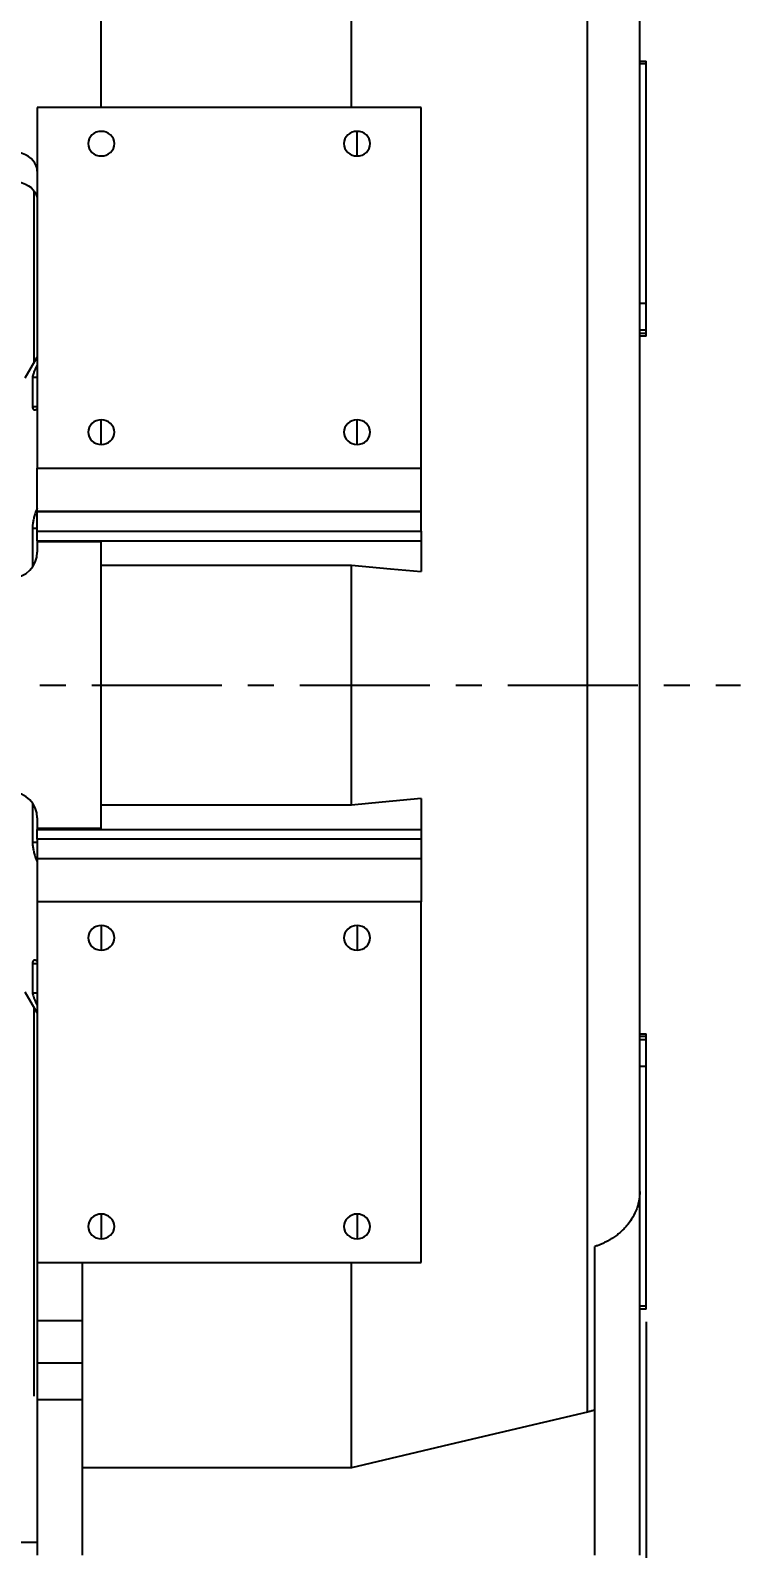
# Model space of a CAD drawing. Header units: millimetres. Extents: x -13 to 15102, y -1400 to 6249.
# Drawn here: x 11430 to 11985, y 1064 to 2251 of the extents above; entities that cross this region are included whole.
import ezdxf

# ---------------------------------------------------------------- set-up
doc = ezdxf.new("R2010")
doc.units = ezdxf.units.MM
doc.header["$LTSCALE"] = 2
doc.linetypes.add('CENTER', pattern=[10.16, 6.35, -1.27, 1.27, -1.27])
doc.linetypes.add('CENTER8', pattern=[6.35, 3.96875, -0.79375, 0.79375, -0.79375])
doc.layers.add('1轮廓实线层', color=7, linetype='Continuous')
doc.layers.add('3中心线层', color=1, linetype='CENTER8')
doc.styles.get("Standard").update_dxf_attribs({"font": 'isocp.shx', "height": 34, "bigfont": 'whgtxt.shx'})
doc.dimstyles.new('ISO-25', dxfattribs={"dimtxt": 34, "dimasz": 35, "dimexe": 10, "dimexo": 10, "dimgap": 10, "dimtad": 1, "dimdec": 4, "dimtxsty": 'Standard', "dimcen": 2.5, "dimclrd": 3, "dimclre": 3, "dimclrt": 2, "dimadec": 1, "dimazin": 2, "dimtfac": 1, "dimtdec": 4, "dimtmove": 0, "dimatfit": 3, "dimfxl": 1, "dimarcsym": 0})

# ---------------------------------------------------------------- blocks, each defined once
blk = doc.blocks.new('*D4851')
at = {"color": 3, "lineweight": -2}
for p, q in [((11911, 1241.3), (11911, 443.4)), ((10840, 929.1), (10840, 443.4)), ((10875, 453.4), (11876, 453.4))]:
    blk.add_line(p, q, dxfattribs=at)
at = {"color": 3}
for points in [[(10875, 459.2), (10875, 447.5), (10840, 453.4)], [(11876, 447.5), (11876, 459.2), (11911, 453.4)]]:
    blk.add_solid(points, dxfattribs=at)
at = {"layer": 'Defpoints', "color": 0}
for p in [(11911, 1251.3), (10840, 939.1), (11911, 453.4)]:
    blk.add_point(p, dxfattribs=at)
at = {"color": 2, "insert": (11375.5, 480.4), "char_height": 34, "attachment_point": 5}
blk.add_mtext('1071', dxfattribs=at)
blk = doc.blocks.new('*D4857')
at = {"color": 3, "lineweight": -2}
for p, q in [((11392.5, 1337.5), (11392.5, 671)), ((11660, 912.3), (11660, 671)), ((11427.5, 681), (11625, 681))]:
    blk.add_line(p, q, dxfattribs=at)
at = {"color": 3}
for points in [[(11427.5, 686.8), (11427.5, 675.1), (11392.5, 681)], [(11625, 675.1), (11625, 686.8), (11660, 681)]]:
    blk.add_solid(points, dxfattribs=at)
at = {"layer": 'Defpoints', "color": 0}
for p in [(11392.5, 1347.5), (11660, 922.3), (11660, 681)]:
    blk.add_point(p, dxfattribs=at)
at = {"color": 2, "insert": (11526.2, 710.5), "char_height": 34, "attachment_point": 5}
blk.add_mtext('267,5', dxfattribs=at)

msp = doc.modelspace()

# ---------------------------------------------------------------- linework, layer by layer
at = {"layer": '1轮廓实线层'}
for p, q in [((11680.56218, 2190.39019), (11680.56218, 2441.55302)), ((11865.17171, 1739.05303), (11865.17171, 2392.18607)), ((11905.96325, 1739.05303), (11905.96325, 2339.05306)), ((11484.96325, 2190.39019), (11484.96325, 2335.63431)), ((11905.96325, 2226.76461), (11910.96325, 2226.76461)), ((11910.96325, 2224.54741), (11905.96325, 2224.54741)), ((11910.96325, 2224.54741), (11910.96325, 2226.76461)), ((11910.96325, 2037.14224), (11910.96325, 2224.54741)), ((11734.96325, 2190.39019), (11434.96327, 2190.39019)), ((11434.96327, 2190.39019), (11434.96327, 1908.48242)), ((11734.96325, 1908.48242), (11734.96325, 2190.39019)), ((11684.96325, 2152.56759), (11684.96325, 2171.83127)), ((11432.46324, 1991.05631), (11432.46324, 2125.2382)), ((11910.96325, 2037.14224), (11905.96325, 2037.14224)), ((11910.96325, 2016.30332), (11910.96325, 2037.14224)), ((11910.96325, 2016.30332), (11905.96325, 2016.30332)), ((11910.96325, 2013.8024), (11905.96325, 2013.8024)), ((11910.96325, 2011.79277), (11905.96325, 2011.79277)), ((11910.96325, 2013.8024), (11910.96325, 2016.30332)), ((11910.96325, 2011.79277), (11910.96325, 2013.8024)), ((11425.53316, 1979.05303), (11434.96327, 1995.38641)), ((11431.22004, 1979.71675), (11431.22004, 1956.69368)), ((11431.22004, 1979.71675), (11434.96327, 1979.71675)), ((11431.22004, 1956.69368), (11434.96327, 1956.69368)), ((11484.96325, 1927.04134), (11484.96325, 1946.30504)), ((11684.96325, 1927.04134), (11684.96325, 1946.30504)), ((11434.96327, 1874.96445), (11434.96327, 1908.48242)), ((11434.96327, 1908.48242), (11734.96325, 1908.48242)), ((11734.96325, 1874.96445), (11734.96325, 1908.48242)), ((11434.96327, 1874.96445), (11434.96327, 1874.79343)), ((11434.96327, 1874.96445), (11734.96325, 1874.96445)), ((11434.96327, 1874.79343), (11734.96325, 1874.79343)), ((11434.96327, 1859.40253), (11434.96327, 1874.79343)), ((11734.96325, 1874.79343), (11734.96325, 1874.96445)), ((11734.96325, 1859.40253), (11734.96325, 1874.79343)), ((11431.22004, 1861.76227), (11431.22004, 1831.2544)), ((11431.22004, 1861.76227), (11434.96327, 1861.76227)), ((11434.96327, 1859.40253), (11734.96325, 1859.40253)), ((11434.96327, 1851.87808), (11434.96327, 1859.40253)), ((11434.96327, 1851.87808), (11734.96325, 1851.87808)), ((11434.96327, 1851.87808), (11434.96327, 1851.0843)), ((11734.96325, 1859.40253), (11734.96325, 1851.87808)), ((11734.96325, 1851.87808), (11734.96325, 1827.73162)), ((11484.96325, 1851.0843), (11434.96327, 1851.0843)), ((11434.96327, 1851.0843), (11434.96327, 1842.90415)), ((11484.96325, 1627.02177), (11484.96325, 1851.0843)), ((11484.96325, 1832.8272), (11680.56218, 1832.8272)), ((11680.56218, 1739.05303), (11680.56218, 1832.8272)), ((11680.56218, 1645.27886), (11680.56218, 1739.05303)), ((11865.17171, 1170.79355), (11865.17171, 1739.05303)), ((11905.96325, 1343.29488), (11905.96325, 1739.05303)), ((11734.96325, 1650.37444), (11734.96325, 1626.22798)), ((11431.22004, 1646.85166), (11431.22004, 1616.34379)), ((11680.56218, 1645.27886), (11484.96325, 1645.27886)), ((11434.96327, 1635.20191), (11434.96327, 1627.02177)), ((11484.96325, 1627.02177), (11434.96327, 1627.02177)), ((11434.96327, 1627.02177), (11434.96327, 1626.22798)), ((11434.96327, 1626.22798), (11734.96325, 1626.22798)), ((11434.96327, 1618.70354), (11434.96327, 1626.22798)), ((11734.96325, 1626.22798), (11734.96325, 1618.70354)), ((11431.22004, 1616.34379), (11434.96327, 1616.34379)), ((11734.96325, 1618.70354), (11434.96327, 1618.70354)), ((11434.96327, 1618.70354), (11434.96327, 1603.31263)), ((11734.96325, 1618.70354), (11734.96325, 1603.31263)), ((11734.96325, 1603.31263), (11434.96327, 1603.31263)), ((11434.96327, 1603.31263), (11434.96327, 1603.14161)), ((11734.96325, 1603.14161), (11434.96327, 1603.14161)), ((11434.96327, 1603.14161), (11434.96327, 1569.62364)), ((11734.96325, 1603.14161), (11734.96325, 1603.31263)), ((11734.96325, 1603.14161), (11734.96325, 1569.62364)), ((11734.96325, 1569.62364), (11434.96327, 1569.62364)), ((11434.96327, 1569.62364), (11434.96327, 1287.71587)), ((11734.96325, 1287.71587), (11734.96325, 1569.62364)), ((11484.96325, 1551.06472), (11484.96325, 1531.80102)), ((11684.96325, 1551.06472), (11684.96325, 1531.80102)), ((11431.22004, 1521.41238), (11431.22004, 1498.38931)), ((11431.22004, 1521.41238), (11434.96327, 1521.41238)), ((11434.96327, 1482.71965), (11425.53316, 1499.05304)), ((11431.22004, 1498.38931), (11434.96327, 1498.38931)), ((11432.46324, 1183.19668), (11432.46324, 1487.04975)), ((11905.96325, 1466.31329), (11910.96325, 1466.31329)), ((11910.96325, 1464.30366), (11905.96325, 1464.30366)), ((11910.96325, 1461.80274), (11905.96325, 1461.80274)), ((11910.96325, 1464.30366), (11910.96325, 1466.31329)), ((11910.96325, 1461.80274), (11910.96325, 1464.30366)), ((11910.96325, 1440.96383), (11910.96325, 1461.80274)), ((11910.96325, 1440.96383), (11905.96325, 1440.96383)), ((11910.96325, 1253.55866), (11910.96325, 1440.96383)), ((11905.96325, 1059.05302), (11905.96325, 1343.29488)), ((11484.96325, 1325.53848), (11484.96325, 1306.27479)), ((11684.96325, 1325.53848), (11684.96325, 1306.27479)), ((11870.96325, 1059.05302), (11870.96325, 1300.19214)), ((11434.96327, 1287.71587), (11734.96325, 1287.71587)), ((11434.96327, 1287.71587), (11434.96327, 1242.03136)), ((11469.96326, 1287.71587), (11469.96326, 1242.03136)), ((11680.56218, 1127.19061), (11680.56218, 1287.71587)), ((11910.96325, 1253.55866), (11905.96325, 1253.55866)), ((11910.96325, 1251.34145), (11905.96325, 1251.34145)), ((11910.96325, 1251.34145), (11910.96325, 1253.55866)), ((11469.96326, 1242.03136), (11434.96327, 1242.03136)), ((11434.96327, 1242.03136), (11434.96327, 1209.116)), ((11469.96326, 1242.03136), (11469.96326, 1209.116)), ((11469.96326, 1209.116), (11434.96327, 1209.116)), ((11434.96327, 1209.116), (11434.96327, 1180.43717)), ((11469.96326, 1209.116), (11469.96326, 1180.43717)), ((11469.96326, 1180.43717), (11434.96327, 1180.43717)), ((11434.96327, 1180.43717), (11434.96327, 1059.05302)), ((11469.96326, 1180.43717), (11469.96326, 1059.05302)), ((11680.56218, 1127.19061), (11469.96326, 1127.19061))]:
    msp.add_line(p, q, dxfattribs=at)
at = {"layer": '1轮廓实线层', "color": 0}
msp.add_line((11049.96325, 1069.05301), (11434.96327, 1069.05301), dxfattribs=at)
at = {"layer": '1轮廓实线层', "flags": 128}
for points in [[(11484.96325, 2171.83127), (11482.96357, 2171.6462), (11481.04076, 2171.0981), (11479.26865, 2170.20803), (11477.71541, 2169.01018), (11476.44068, 2167.55058), (11475.4935, 2165.88538), (11474.91021, 2164.07849), (11474.71325, 2162.19943), (11474.91021, 2160.32033), (11475.4935, 2158.51348), (11476.44068, 2156.84824), (11477.71541, 2155.38867), (11479.26865, 2154.19083), (11481.04076, 2153.30075), (11482.96357, 2152.75266), (11484.96325, 2152.56759)], [(11484.96325, 2152.56759), (11486.96293, 2152.75266), (11488.88577, 2153.30075), (11490.65785, 2154.19083), (11492.21108, 2155.38867), (11493.48582, 2156.84824), (11494.43303, 2158.51348), (11495.01629, 2160.32033), (11495.21325, 2162.19943), (11495.01629, 2164.07849), (11494.43303, 2165.88538), (11493.48582, 2167.55058), (11492.21108, 2169.01018), (11490.65785, 2170.20803), (11488.88577, 2171.0981), (11486.96293, 2171.6462), (11484.96325, 2171.83127)], [(11684.96325, 2171.83127), (11682.96358, 2171.6462), (11681.04075, 2171.0981), (11679.26865, 2170.20803), (11677.7154, 2169.01018), (11676.44068, 2167.55058), (11675.49349, 2165.88538), (11674.9102, 2164.07849), (11674.71325, 2162.19943), (11674.9102, 2160.32033), (11675.49349, 2158.51348), (11676.44068, 2156.84824), (11677.7154, 2155.38867), (11679.26865, 2154.19083), (11681.04075, 2153.30075), (11682.96358, 2152.75266), (11684.96325, 2152.56759)], [(11684.96325, 2152.56759), (11686.96293, 2152.75266), (11688.88576, 2153.30075), (11690.65785, 2154.19083), (11692.2111, 2155.38867), (11693.48582, 2156.84824), (11694.43301, 2158.51348), (11695.01631, 2160.32033), (11695.21325, 2162.19943), (11695.01631, 2164.07849), (11694.43301, 2165.88538), (11693.48582, 2167.55058), (11692.2111, 2169.01018), (11690.65785, 2170.20803), (11688.88576, 2171.0981), (11686.96293, 2171.6462), (11684.96325, 2171.83127)], [(11434.96327, 2140.68945), (11434.75969, 2142.84911), (11434.15312, 2144.96481), (11433.15591, 2146.99345), (11431.78834, 2148.89379), (11430.07825, 2150.6271), (11428.06045, 2152.1581), (11425.77608, 2153.45567), (11423.27155, 2154.49332), (11420.59789, 2155.24997), (11417.80956, 2155.71021), (11414.96326, 2155.86468)], [(11414.96326, 2133.06676), (11417.80956, 2132.9123), (11420.59789, 2132.45206), (11423.27155, 2131.69541), (11425.77608, 2130.65772), (11428.06045, 2129.36019), (11430.07825, 2127.82918), (11431.78834, 2126.09588), (11433.15591, 2124.19554), (11434.15312, 2122.16689), (11434.75969, 2120.0512), (11434.96327, 2117.89154)], [(11484.96325, 1946.30504), (11482.96357, 1946.11997), (11481.04076, 1945.57186), (11479.26865, 1944.68178), (11477.71541, 1943.48394), (11476.44068, 1942.02437), (11475.4935, 1940.35915), (11474.91021, 1938.55228), (11474.71325, 1936.6732), (11474.91021, 1934.79412), (11475.4935, 1932.98725), (11476.44068, 1931.32203), (11477.71541, 1929.86245), (11479.26865, 1928.6646), (11481.04076, 1927.77452), (11482.96357, 1927.22642), (11484.96325, 1927.04134)], [(11484.96325, 1927.04134), (11486.96293, 1927.22642), (11488.88577, 1927.77452), (11490.65785, 1928.6646), (11492.21108, 1929.86245), (11493.48582, 1931.32203), (11494.43303, 1932.98725), (11495.01629, 1934.79412), (11495.21325, 1936.6732), (11495.01629, 1938.55228), (11494.43303, 1940.35915), (11493.48582, 1942.02437), (11492.21108, 1943.48394), (11490.65785, 1944.68178), (11488.88577, 1945.57186), (11486.96293, 1946.11997), (11484.96325, 1946.30504)], [(11684.96325, 1946.30504), (11682.96358, 1946.11997), (11681.04075, 1945.57186), (11679.26865, 1944.68178), (11677.7154, 1943.48394), (11676.44068, 1942.02437), (11675.49349, 1940.35915), (11674.9102, 1938.55228), (11674.71325, 1936.6732), (11674.9102, 1934.79412), (11675.49349, 1932.98725), (11676.44068, 1931.32203), (11677.7154, 1929.86245), (11679.26865, 1928.6646), (11681.04075, 1927.77452), (11682.96358, 1927.22642), (11684.96325, 1927.04134)], [(11684.96325, 1927.04134), (11686.96293, 1927.22642), (11688.88576, 1927.77452), (11690.65785, 1928.6646), (11692.2111, 1929.86245), (11693.48582, 1931.32203), (11694.43301, 1932.98725), (11695.01631, 1934.79412), (11695.21325, 1936.6732), (11695.01631, 1938.55228), (11694.43301, 1940.35915), (11693.48582, 1942.02437), (11692.2111, 1943.48394), (11690.65785, 1944.68178), (11688.88576, 1945.57186), (11686.96293, 1946.11997), (11684.96325, 1946.30504)], [(11680.56218, 1832.8272), (11711.02726, 1829.97428), (11734.96325, 1827.73162)], [(11734.96325, 1650.37444), (11704.49914, 1647.52032), (11680.56218, 1645.27886)], [(11484.96325, 1551.06472), (11482.96357, 1550.87965), (11481.04076, 1550.33154), (11479.26865, 1549.44146), (11477.71541, 1548.24362), (11476.44068, 1546.78403), (11475.4935, 1545.11881), (11474.91021, 1543.31194), (11474.71325, 1541.43286), (11474.91021, 1539.55378), (11475.4935, 1537.74691), (11476.44068, 1536.08169), (11477.71541, 1534.62212), (11479.26865, 1533.42428), (11481.04076, 1532.5342), (11482.96357, 1531.98609), (11484.96325, 1531.80102)], [(11484.96325, 1531.80102), (11486.96293, 1531.98609), (11488.88577, 1532.5342), (11490.65785, 1533.42428), (11492.21108, 1534.62212), (11493.48582, 1536.08169), (11494.43303, 1537.74691), (11495.01629, 1539.55378), (11495.21325, 1541.43286), (11495.01629, 1543.31194), (11494.43303, 1545.11881), (11493.48582, 1546.78403), (11492.21108, 1548.24362), (11490.65785, 1549.44146), (11488.88577, 1550.33154), (11486.96293, 1550.87965), (11484.96325, 1551.06472)], [(11684.96325, 1551.06472), (11682.96358, 1550.87965), (11681.04075, 1550.33154), (11679.26865, 1549.44146), (11677.7154, 1548.24362), (11676.44068, 1546.78403), (11675.49349, 1545.11881), (11674.9102, 1543.31194), (11674.71325, 1541.43286), (11674.9102, 1539.55378), (11675.49349, 1537.74691), (11676.44068, 1536.08169), (11677.7154, 1534.62212), (11679.26865, 1533.42428), (11681.04075, 1532.5342), (11682.96358, 1531.98609), (11684.96325, 1531.80102)], [(11684.96325, 1531.80102), (11686.96293, 1531.98609), (11688.88576, 1532.5342), (11690.65785, 1533.42428), (11692.2111, 1534.62212), (11693.48582, 1536.08169), (11694.43301, 1537.74691), (11695.01631, 1539.55378), (11695.21325, 1541.43286), (11695.01631, 1543.31194), (11694.43301, 1545.11881), (11693.48582, 1546.78403), (11692.2111, 1548.24362), (11690.65785, 1549.44146), (11688.88576, 1550.33154), (11686.96293, 1550.87965), (11684.96325, 1551.06472)], [(11484.96325, 1325.53848), (11482.96357, 1325.3534), (11481.04076, 1324.80531), (11479.26865, 1323.91523), (11477.71541, 1322.71739), (11476.44068, 1321.25782), (11475.4935, 1319.59259), (11474.91021, 1317.78573), (11474.71325, 1315.90663), (11474.91021, 1314.02757), (11475.4935, 1312.22068), (11476.44068, 1310.55548), (11477.71541, 1309.09588), (11479.26865, 1307.89804), (11481.04076, 1307.00796), (11482.96357, 1306.45986), (11484.96325, 1306.27479)], [(11484.96325, 1306.27479), (11486.96293, 1306.45986), (11488.88577, 1307.00796), (11490.65785, 1307.89804), (11492.21108, 1309.09588), (11493.48582, 1310.55548), (11494.43303, 1312.22068), (11495.01629, 1314.02757), (11495.21325, 1315.90663), (11495.01629, 1317.78573), (11494.43303, 1319.59259), (11493.48582, 1321.25782), (11492.21108, 1322.71739), (11490.65785, 1323.91523), (11488.88577, 1324.80531), (11486.96293, 1325.3534), (11484.96325, 1325.53848)], [(11684.96325, 1325.53848), (11682.96358, 1325.3534), (11681.04075, 1324.80531), (11679.26865, 1323.91523), (11677.7154, 1322.71739), (11676.44068, 1321.25782), (11675.49349, 1319.59259), (11674.9102, 1317.78573), (11674.71325, 1315.90663), (11674.9102, 1314.02757), (11675.49349, 1312.22068), (11676.44068, 1310.55548), (11677.7154, 1309.09588), (11679.26865, 1307.89804), (11681.04075, 1307.00796), (11682.96358, 1306.45986), (11684.96325, 1306.27479)], [(11684.96325, 1306.27479), (11686.96293, 1306.45986), (11688.88576, 1307.00796), (11690.65785, 1307.89804), (11692.2111, 1309.09588), (11693.48582, 1310.55548), (11694.43301, 1312.22068), (11695.01631, 1314.02757), (11695.21325, 1315.90663), (11695.01631, 1317.78573), (11694.43301, 1319.59259), (11693.48582, 1321.25782), (11692.2111, 1322.71739), (11690.65785, 1323.91523), (11688.88576, 1324.80531), (11686.96293, 1325.3534), (11684.96325, 1325.53848)], [(11865.17171, 1170.79355), (11761.79045, 1146.37568), (11680.56218, 1127.19061)]]:
    msp.add_lwpolyline(points, dxfattribs=at)
at = {"layer": '1轮廓实线层'}
for centre, start, end in [((11414.96325, 1842.90415), 270, 0), ((11414.96325, 1635.20192), 0, 90)]:
    msp.add_arc(centre, 20, start, end, dxfattribs=at)
for points, knots in [([(11434.96327, 1989.41739), (11434.61823, 1988.71936), (11433.81448, 1987.09333), (11432.78205, 1984.79741), (11431.90677, 1982.61309), (11431.33052, 1980.82412), (11431.25685, 1980.08577), (11431.22004, 1979.71675)], [0, 0, 0, 0, 0.1581231098, 0.368334779, 0.5781859876, 0.7891818887, 1, 1, 1, 1]), ([(11431.22004, 1956.69368), (11431.25641, 1956.17729), (11431.32928, 1955.14295), (11431.90018, 1954.30754), (11432.77065, 1954.03085), (11433.80451, 1954.24326), (11434.6134, 1954.74997), (11434.96327, 1954.96914)], [0, 0, 0, 0, 0.2095274111, 0.4196797641, 0.6290558151, 0.8395523287, 1, 1, 1, 1]), ([(11434.96327, 1877.20536), (11434.61823, 1876.43488), (11433.81448, 1874.6401), (11432.78205, 1871.61013), (11431.90676, 1868.25049), (11431.33052, 1864.88656), (11431.25685, 1862.80341), (11431.22004, 1861.76227)], [0, 0, 0, 0, 0.1581229463, 0.3683348778, 0.5781856508, 0.7891819742, 1, 1, 1, 1]), ([(11431.22004, 1616.34379), (11431.25641, 1615.30921), (11431.32928, 1613.23695), (11431.90018, 1609.88788), (11432.77065, 1606.53331), (11433.80451, 1603.49083), (11434.6134, 1601.6825), (11434.96327, 1600.90033)], [0, 0, 0, 0, 0.2095274111, 0.4196797641, 0.6290558151, 0.8395523287, 1, 1, 1, 1]), ([(11434.96327, 1523.13668), (11434.61823, 1523.35338), (11433.81448, 1523.85815), (11432.78205, 1524.0751), (11431.90676, 1523.80456), (11431.33052, 1522.97062), (11431.25685, 1521.93164), (11431.22004, 1521.41238)], [0, 0, 0, 0, 0.1581229463, 0.3683348778, 0.5781856508, 0.7891819742, 1, 1, 1, 1]), ([(11431.22004, 1498.38931), (11431.25641, 1498.02289), (11431.32928, 1497.28897), (11431.90017, 1495.51156), (11432.77065, 1493.33517), (11433.80452, 1491.03362), (11434.6134, 1489.39662), (11434.96327, 1488.68855)], [0, 0, 0, 0, 0.209526744, 0.4196792177, 0.6290547509, 0.8395510726, 1, 1, 1, 1]), ([(11905.96325, 1343.29488), (11905.96232, 1343.089), (11905.96045, 1342.67999), (11905.94554, 1342.0707), (11905.92219, 1341.46985), (11905.88994, 1340.87753), (11905.84938, 1340.2938), (11905.80083, 1339.71875), (11905.74468, 1339.15244), (11905.68128, 1338.59493), (11905.61099, 1338.04626), (11905.53417, 1337.5065), (11905.45117, 1336.97567), (11905.19424, 1335.4664), (11904.65374, 1333.0474), (11903.23573, 1328.55791), (11900.76127, 1323.2269), (11897.326, 1318.19722), (11894.10113, 1314.49775), (11891.3904, 1311.83968), (11888.49313, 1309.39692), (11886.08059, 1307.64399), (11884.27719, 1306.4601), (11883.14475, 1305.75528), (11881.99408, 1305.07677), (11880.82608, 1304.42482), (11879.64164, 1303.79964), (11878.44167, 1303.20145), (11877.2271, 1302.63042), (11875.9988, 1302.08676), (11874.75777, 1301.57045), (11873.50459, 1301.08228), (11872.24135, 1300.61992), (11871.38886, 1300.33458), (11870.96325, 1300.19213)], [0, 0, 0, 0, 0.0112437804, 0.0223375105, 0.0332811571, 0.0440746876, 0.0547180703, 0.0652112738, 0.0755542677, 0.0857470223, 0.0957895084, 0.105681698, 0.1154235637, 0.1250150789, 0.1889044863, 0.2495817211, 0.3781074135, 0.4991421123, 0.5631823131, 0.6261700905, 0.6881118376, 0.7490150597, 0.7702876077, 0.791493709, 0.8126337896, 0.8337082884, 0.8547176561, 0.8756623564, 0.8965428647, 0.9173596686, 0.9381132675, 0.9588041723, 0.9794329053, 1, 1, 1, 1]), ([(11870.96325, 1172.47027), (11870.72556, 1172.38929), (11870.25037, 1172.22738), (11869.53309, 1171.99573), (11868.81306, 1171.77243), (11868.09008, 1171.55832), (11867.3644, 1171.35314), (11866.63607, 1171.1572), (11865.90549, 1170.96967), (11865.41624, 1170.85226), (11865.17171, 1170.79358)], [0, 0, 0, 0, 0.1253369458, 0.2505775907, 0.3757219499, 0.5007700388, 0.6257218726, 0.750577467, 0.8753368376, 1, 1, 1, 1])]:
    msp.add_open_spline(points, degree=3, knots=knots, dxfattribs=at)
at = {"layer": '3中心线层', "linetype": 'CENTER', "ltscale": 8}
msp.add_line((10827.40721, 1739.05303), (11984.82373, 1739.05303), dxfattribs=at)

# ---------------------------------------------------------------- dimensions: what is measured, and where the dimension line sits
at = {"color": 2}
dim = msp.add_linear_dim(base=(11659.96325, 680.95657), p1=(11392.46328, 1347.48528), p2=(11659.96325, 922.29372), dimstyle='ISO-25', dxfattribs=at)
dim.commit()
dim.dimension.update_dxf_attribs({"geometry": '*D4857', "text_midpoint": (11526.21327, 710.50657)})
at = {"color": 0}
dim = msp.add_linear_dim(base=(11910.96325, 453.36419), p1=(10839.96327, 939.05302), p2=(11910.96325, 1251.34145), dimstyle='ISO-25', dxfattribs=at)
dim.commit()
dim.dimension.update_dxf_attribs({"geometry": '*D4851', "text_midpoint": (11375.46326, 480.36419)})

doc.saveas('drawing.dxf')
